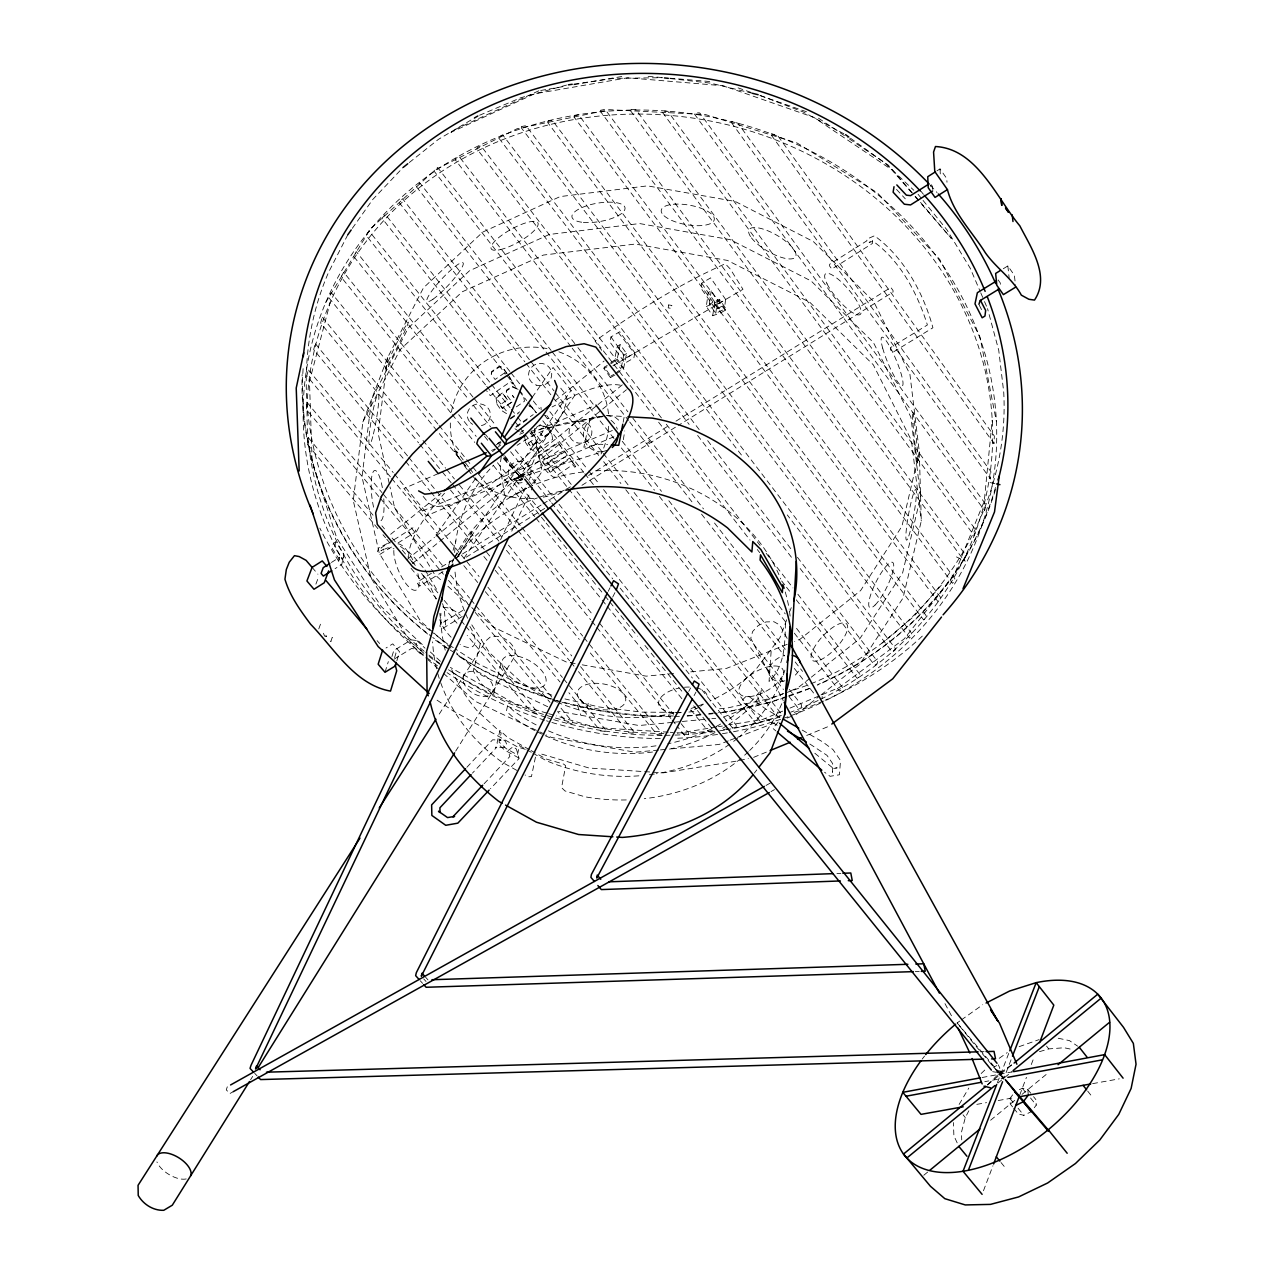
<?xml version="1.0" encoding="UTF-8"?>
<svg xmlns="http://www.w3.org/2000/svg" width="1274" height="1274" viewBox="0 0 1274 1274"><rect width="100%" height="100%" fill="white"/><g stroke="black" fill="none" stroke-linecap="round" stroke-linejoin="round"><path stroke-width="0.75" stroke-dasharray="5 3.75" d="M822.112 698.311L822.176 696.448M303.116 368.632C296.078 472.192 349.57 574.271 431.249 636.236M785.421 623.177C784.991 643.641 784.927 666.27 769.05 681.51L771.296 649.071M731.483 122.638L990.455 478.913L990.869 471.619L737.98 123.26L731.674 121.301M771.232 134.996L993.943 443.463L994.373 436.122L777.666 135.601L771.359 133.643M821.029 694.935L859.711 664.375L903.043 597.984L921.293 520.939L919.302 451.808L909.923 374.253L873.646 301.508L813.385 241.582L735.178 201.435L647.495 185.861L560.146 196.578L482.766 232.075L423.43 287.876L387.678 357.468L362.883 421.901L353.264 500.523L370.925 577.775L413.094 646.635L426.408 658.339M715.781 313.293L717.549 299.995L711.195 290.854L708.264 292.574L706.306 306.524L712.739 315.729L721.036 312.687L725.686 309.964L725.861 308.579L719.428 299.342L709.347 304.088L715.781 313.293L725.861 308.579M387.678 357.468L378.155 433.335L389.557 484.964M725.607 299.422L724.986 304.375L715.956 309.678L700.907 288.131L701.64 283.226L710.637 277.875L725.607 299.422L716.609 304.709M725.686 309.964L719.237 300.712L719.428 299.342M712.739 315.729L714.634 301.699L717.549 299.995M709.347 304.088L711.195 290.854M501.271 456.761L500.013 465.281L504.424 494.296L506.638 497.035L512.116 496.717L526.783 488.165M391.93 656.556L393.777 650.568L411.215 639.882L416.773 640.535L415.897 645.95L426.838 656.062M623.336 439.673L624.77 430.946M504.743 373.839L503.612 373.569L495.076 379.477L491.254 374.333L491.621 372.327L499.472 366.88L502.736 367.995L508.294 375.512M511.925 402.074L502.306 407.903L499.647 404.336L502.466 408.604L511.925 402.074L506.017 394.112L506.606 390.863L512.228 386.962L518.9 389.844M534.825 428.43L534.411 432.348L540.24 440.215L530.844 446.68L528.216 443.161L530.653 445.964L540.24 440.215M534.411 432.348L535 429.147L540.606 425.277L547.215 428.128L551.785 434.307L552.725 439.371L534.857 451.649L529.506 448.305L525.382 442.301M623.145 422.283L624.244 416.518L606.217 415.499L531.099 431.201M634.85 352.834L633.863 357.946L625.072 363.106L609.912 342.021L610.979 336.957L619.753 331.766L634.85 352.834L626.091 357.994L610.979 336.957M616.409 373.808L623.703 368.027L626.569 353.583L620.167 344.649L617.317 346.337L614.498 359.969L608.749 364.523M331.431 562.455L339.648 557.248L338.454 562.407L339.107 559.111L332.259 548.616L333.406 543.393L335.779 541.88L343.932 554.397L341.782 564.414L335.078 568.65M615.246 373.521L620.979 368.982L623.734 355.255L617.317 346.337M535.446 757.138L531.449 776.599L528.344 776.806L525.031 774.974M611.377 363.647L617.221 359.013L620.167 344.649M614.96 374.954L610.453 377.598L610.756 376.164L604.258 367.183L607.252 365.415M610.453 377.598L603.956 368.6L604.258 367.183M590.085 418.477L583.858 447.254L600.325 444.244L607.698 444.674M335.779 541.88L334.648 547.103L342.754 559.541L343.932 554.397M587.139 708.137L588.891 700.127M919.302 451.808L901.944 526.226L860.651 590.531L800.136 639.182L794.61 641.379M500.953 663.34L493.388 694.983L481.652 684.09L473.307 671.095L481.301 639.787M307.91 371.658L306.827 375.814L390.385 476.858M314.789 345.365L313.691 349.57L404.447 459.946M321.733 318.803L320.634 323.039L418.557 442.826M968.845 1110.769L965.31 1117.585L961.44 1132.331L961.727 1139.88M448.671 565.481L450.885 557.901M453.082 550.32L455.821 540.829M396.867 660.712L399.574 651.842L392.774 643.848L386.006 648.004M394.606 657.639L395.991 653.164L393.777 650.568M385.019 672.258L388.331 661.62M227.298 1086.802L226.294 1089.875L229.83 1093.586L233.301 1091.643M995.472 487.48C970.517 575.944 901.291 648.148 817.781 684.552M318.771 628.91L320.57 623.957M315.904 584.129L318.452 577.297M786.711 619.721L780.022 637.526L755.992 669.296A171.719 150.587 9.7 0 1 710.064 701.019M789.96 611.09L791.265 607.65M983.464 1190.76L992.956 1165.742M1019.726 1095.083L1026.462 1077.31M1031.287 1064.554L1034.058 1057.277M1011.062 1059.793L1003.992 1078.075L984.786 1081.642M997.431 1082.582L1009.04 1052.627M630.566 110.758L964.163 560.703L965.66 555.002L635.933 109.691L630.885 109.437M662.464 112.367L974.323 535.781L975.836 530.064L667.799 111.3L662.735 111.045M694.394 113.991L984.611 510.603L986.124 504.854L699.713 112.924L694.633 112.669M329.409 304.311L330.109 302.734L309.471 381.404L312.114 461.682L336.846 538.281L381.229 606.535L424.561 646.635M325.65 302.671L370.384 228.858L435.358 169.713L517.069 128.722L609.513 109.691L705.477 114.549L797.174 143.054L877.276 192.756L939.655 259.323L980.04 337.132L996.411 421.742M500.555 539.762L527.818 482.368M528.662 480.569L530.366 476.986L535.399 480.314L531.385 489.949M511.734 531.178L530.525 491.732M608.239 591.295L610.023 587.744M612.683 597.092L615.358 591.789M347.786 234.766L328.612 272.222C274.133 397.265 323.325 550.559 430.66 630.98M362.883 421.901L400.084 349.713L462.191 291.826L543.425 255.055L635.28 244.051L727.565 260.453L809.914 302.384L873.311 364.826L911.451 440.47L921.293 520.939M959.131 1104.447L968.797 1088.06M688.724 691.463L690.588 687.976M694.091 695.604L695.97 692.101M540.94 511.511L515.986 480.569L518.199 476.619L522.818 473.721L527.786 479.9M423.143 496.414L428.828 503.31L434.96 506.638C465.297 505.268 490.283 484.168 513.852 467.128C534.698 447.954 560.592 428.398 567.105 399.367L564.589 393.109L559.063 386.086M250.548 1079.811L252.65 1076.434M455.662 751.166L514.632 656.667L515.19 650.791C511.75 641.029 500.873 634.309 490.617 636.697L486.334 640.408L438.097 715.861M452.063 561.627L454.181 558.458M455.232 556.881L472.224 531.608L470.695 537.055L457.923 556.069M810.981 683.756C926.246 637.016 1010.648 518.184 1003.721 392.073L998.752 350.366L987.541 308.627M456.14 558.474L571.023 390.385M437.523 533.042L475.568 478.53M498.867 445.152L500.969 442.126M532.261 397.297L553.059 367.501L574.861 395.274A139.917 41.357 -38.8 0 1 621.887 385.56M352.325 228.333L372.82 199.429L403.173 167.404M1034.265 1107.743L1036.256 1105.115L1035.826 1099.51L1033.548 1096.675M1012.575 1106.867L1010.298 1104.032L1009.932 1098.443L1014.9 1091.914M1002.463 1073.17L1000.823 1075.32L999.023 1074.89L997.224 1072.66L998.864 1070.526L1002.463 1073.17L1000.663 1072.756L999.023 1074.89M1000.663 1070.94L999.023 1073.09L997.224 1072.66M754.383 773.047L756.804 769.926M466.873 767.282L492.624 739.796L501.112 740.114L499.615 740.194L502.163 738.968L505.507 741.341L506.733 744.462L503.803 747.583L495.331 747.281L496.812 747.185L472.431 773.143M484.104 783.749L509.903 756.453L508.055 750.609L513.103 746.723L516.432 749.096L519.059 758.524L490.474 788.686M517.817 477.639L521.369 475.393L523.582 478.148L521.544 480.266L520.031 480.378L517.817 477.639L521.369 475.393M520.031 480.378L522.053 478.276M532.5 483.308L537.724 478.116L542.087 471.284L536.609 443.097L536.211 454.722L531.194 466.778L522.913 475.871L513.661 479.406L607.762 450.12M981.139 1073.536L986.856 1068.09M987.589 1084.604L998.975 1073.743L1015.075 1062.357M987.35 1085.05L1012.575 1064.284M997.924 1083.075L1011.572 1071.848M923.793 1175.249L928.364 1171.491M990.615 1120.228L1017.608 1098.013M1022.003 1094.398L1049.012 1072.151M390.672 534.284L441.043 493.388M492.512 451.617L495.347 449.324M496.764 448.161L501.001 444.722M555.432 400.53L604.115 361.02M406.884 559.796L434.434 537.421M435.963 536.179L596.503 405.785M598.032 404.543L624.005 383.458M412.521 563.474L626.394 389.764M409.288 162.531L438.367 139.392L474.517 117.941M809.818 678.373L797.635 688.056L790.214 690.954M811.331 677.163L860.03 638.433L902.661 572.759L920.592 496.637L910.91 417.171L873.423 342.547L811.14 280.981L730.241 239.671L639.58 223.555L549.301 234.464L469.421 270.805L408.285 327.959L371.594 399.24L362.007 476.906L379.254 553.235L420.643 621.266L432.555 631.808M796.282 714.491L819.485 696.161M496.334 444.849L499.408 442.54M973.686 1043.454L957.14 1022.926L959.752 1021.063M961.281 1019.98L982.716 1004.74M999.198 1058.312L1007.256 1052.595M508.119 374.827L513.326 383.235L512.387 383.888L510.667 381.579L490.283 395.688L486.572 390.72M496.112 398.125L502.72 393.539L507.386 399.797L499.806 405.036M516.336 406.868L524.49 401.23L523.359 395.434L519.888 390.736M510.333 418.27L519.633 411.852M510.492 418.971L518.247 413.62M540.956 407.266L541.163 409.909M515.922 426.535L533.201 414.623M516.097 427.236L527.102 419.656M520.572 432.396L523.646 430.278M536.227 427.475L540.415 424.576L547.024 427.411L551.785 434.307M528.216 443.161L535.749 437.969L530.971 431.09M538.424 456.522L558.187 442.938L562.089 448.225L542.374 461.761L544.969 465.265L564.685 451.729L567.28 455.232L547.581 468.768L550.177 472.256L569.876 458.736L575.689 466.603L574.749 467.255L572.822 464.628L554.047 477.495C546.291 472.543 540.463 464.755 538.233 455.805L557.98 442.221L562.089 448.225M778.175 721.992L772.872 728.394L775.85 730.926M497.417 443.543L500.491 441.584M936.947 170.859L940.021 168.916L946.757 178.551L946.98 182.23M392.296 540.813L380.958 547.963L383.235 550.687L383.793 549.014L380.942 550.814L387.63 547.836L393.985 548.823M393.921 539.794L413.365 527.516L415.642 530.255L415.006 532.245L398.189 542.835M391.468 547.072L379.7 554.493L377.407 551.769L378.776 547.772L388.761 542.82M431.424 573.284L417.904 581.692L417.378 583.444L419.624 586.136L443.288 571.421M441.568 566.978L453.401 559.62M455.089 558.569L541.275 504.95M542.979 503.899L563.251 491.27M588.604 475.505L669.264 425.325M675.984 421.153L890.86 287.462L893.042 290.488L893.058 292.017L678.325 425.42M646.587 443.655L649.66 441.744L647.431 438.909M544.746 508.39L463.577 558.824L574.861 395.274L552.056 406.947M581.947 485.283L676.637 426.472M1003.275 268.75L1007.845 265.932L1014.375 275.28L1015.489 285.137M462.701 610.453L443.304 622.349L445.534 625.008L444.323 609.259L442.556 603.621M462.223 616.505L442.094 628.83L439.88 626.171L440.963 622.365L439.785 613.208M394.144 659.136L411.47 648.53L415.244 648.992L423.143 656.285M623.734 355.255L626.569 353.583M603.956 368.6L606.95 366.832M706.306 306.524L719.237 300.712M612.937 365.829L742.965 289.309L730.352 269.101L725.304 263.766C679.361 284.166 635.901 311.62 595.085 341.066L601.774 350.35M610.756 376.164L613.75 374.413M766.008 785.453L771.216 782.539M770.993 791.584L774.465 789.641M1019.136 1046.655L1039.09 1039.616M993.8 1067.055L996.778 1065.574M1019.359 1089.716L1022.321 1088.251L1027.847 1089.573L1032.418 1095.258M1013.722 1108.284L1018.308 1113.938L1023.834 1115.339L1031.287 1111.676M538.791 90.804L457.127 128.483L450.98 132.337L534.443 93.846L627.716 77.778L723.425 85.788L813.863 117.367L891.768 169.745L913.761 195.113M438.24 473.594L403.906 488.515L426.44 515.779L615.422 436.122M491.557 450.439L495.029 448.926M530.717 433.415L594.13 405.865M479.597 115.233L520.795 97.748L566.516 85.087M422.474 510.97L614.992 429.386M782.666 711.131L762.68 719.476L729.986 724.795M789.944 708.105L839.009 687.642L904.269 638.831L953.987 575.482L984.276 501.112L992.191 420.261L992.335 421.981M753.619 757.361L768.27 751.326M806.713 735.448L828.673 726.371M519.744 434.243L523.327 432.826M787.236 644.294L726.419 668.42L687.275 672.194M723.505 717.039L782.809 693.852M728.266 740.895L719.077 744.462L668.277 749.16M730.098 740.178L735.624 738.044M737.455 737.327L777.904 721.625M787.093 718.058L792.603 715.924M783.797 693.534L769.241 698.63L727.613 707.946L715.988 709.172M785.612 692.897L809.261 684.6M786.934 696.321L770.388 702.117L728.33 711.513L718.536 712.548M788.765 695.684L810.837 687.96M1039.457 1051.671L1048.757 1048.9L1064.188 1047.754L1071.673 1049.362M739.573 760.435L748.348 758.524M982.095 1077.517L1013.61 1071.625M602.634 416.152L561.691 423.732A171.719 150.587 9.7 0 0 521.926 442.158M976.824 1104.367L986.554 1102.631M998.243 1100.529L1015.41 1097.455M1092.63 1083.633L1119.289 1078.855M540.733 90.47L565.959 86.122M573.73 84.785L622.238 76.424M716.529 726.976L679.982 732.932L670.204 732.295M718.44 726.674L722.294 726.037M736.053 761.199L663.324 772.856L651.603 772.092M574.128 84.02L614.068 78.351L662.512 77.698M515.986 480.569L519.235 480.123L523.455 475.871L522.818 473.721M688.884 712.039L696.623 711.226M687.227 715.861L700.923 714.411M708.758 713.583L716.577 712.755M673.58 673.516L646.189 676.16L578.03 664.088M672.433 722.39L638.959 725.527L558.601 711.306M674.392 722.199L680.3 721.641M682.275 721.466L709.841 718.87M711.8 718.695L715.749 718.329M658.499 750.067L635.057 752.233L551.403 737.423L546.084 734.907M660.458 749.892L666.318 749.351M836.922 873.502L840.888 873.359M915.273 971.568L919.255 971.441M980.104 1051.767L984.085 1051.655M468.45 466.873L456.57 451.219L454.245 451.267L462.908 463.895M673.277 712.357L642.016 712.134L599.258 706.99L564.971 698.932M675.236 712.373L681.096 712.421M673.42 715.972L641.825 715.733L598.637 710.542L556.276 700.589M668.245 732.168L595.786 727.534L556.276 715.892M605.023 731.292L600.532 731.005L568.889 692.738M633.305 733.107L628.815 732.821L575.88 668.436M661.62 734.923L657.129 734.636L589.321 651.699M649.66 771.964L589.145 768.047L538.472 753.173M648.163 76.376L661.97 77.539M669.869 78.192L711.322 81.663M670.251 78.574L710.86 83.192L752.456 93.321M992.653 1071.673L996.411 1072.294L999.883 1068.058L998.275 1064.825M606.217 415.499L614.88 416.98L620.327 421.503M570.242 662.703L576.071 663.738M990.009 482.575L994.978 483.61M1058.232 1038.246L1069.443 1040.619L1077.613 1046.145M525.334 749.303L517.833 747.105L453.576 711.195L434.975 698.789M546.865 713.122L514.871 703.694L450.375 667.433M548.744 713.679L554.397 715.335M536.657 713.408L531.019 711.752L467.208 635.455M572.106 723.855L566.468 722.199L557.598 711.529M738.076 87.874L751.134 92.429M760.467 95.693L807.079 111.969M551.833 695.158L516.878 682.673L478.419 663.818L455.598 649.151M554.429 699.92L515.381 685.985L476.524 666.923L456.745 654.231M759.925 95.391L803.337 112.016L845.602 134.725M517.053 388.443L512.068 386.277L506.431 390.178L506.017 394.112M528.933 405.435L531.72 406.74L536.067 412.601M529.108 406.119L531.911 407.425L535.16 411.836M544.317 734.063L475.202 701.289L441.202 671.366M956.456 556.913L965.278 561.117M547.724 706.704L481.699 675.284L456.379 652.877M566.341 662.018L493.691 627.19L471.539 607.395M400.37 546.371L412.028 554.811L423.939 568.443M516.782 770.372L501.94 762.107A180.637 155.922 9.7 0 1 439.849 680.236M529.363 749.59L507.498 737.359L499.934 730.384L497.035 743.045L504.647 750.052L520.588 758.954M531.051 750.529L546.196 759.001L563.761 764.161L565.656 765.706L561.563 787.651L564.987 790.947L585.005 796.807A180.637 155.922 9.7 0 0 626.617 799.929M531.258 752.265L519.426 745.656L517.419 754.893L506.192 748.618L499.089 742.073L501.192 732.9L476.858 710.446A175.637 152.227 9.7 0 1 450.582 666.748M532.946 753.205L546.466 760.769A175.637 152.227 9.7 0 0 640.997 775.659M777.188 725.256L761.725 716.37L742.408 701.958L742.583 699.808L747.249 695.174L766.168 709.315L779.895 717.23M809.818 744L826.953 755.307L832.67 763.604L832.432 772.363L833.228 768.541L837.145 767.84L833.323 768.397L813.576 752.233M802.206 730.082L822.781 741.946L832.941 749.542L840.506 760.482L839.455 774.767L830.059 776.312L824.565 772.219M506.542 413.636L501.128 410.244L496.987 404.192M447.445 643.911L432.141 632.207M449.085 644.962L453.974 648.1M448.512 648.944L432.762 637.478M450.168 649.995L455.105 653.18M519.155 431.488L514.919 428.733L511.941 424.752M818.465 118.148L847.64 137.767M849.264 138.866L888.169 165.031L914.063 194.89M850.411 138.181L884.076 162.339L913.808 190.256M427.889 659.645L439.721 670.06M434.052 633.13L454.898 651.571M440.501 579.686L434.593 574.415L394.637 507.912L389.987 486.875M447.891 586.295L470.058 606.074M430.341 651.969L441.887 662.671M416.773 640.535L425.022 648.179M254.72 1073.361L257.077 1075.845M411.9 561.738L415.865 565.943M896.514 189.412L905.304 198.824M505.3 457.637L523.518 477.861M425.58 977.222L427.968 979.865M423.685 978.894L426.026 981.49M420.293 980.789L422.634 983.385M503.787 458.401L522.117 478.817M503.644 458.751L522.531 479.804M377.104 640.663L379.636 643.513M1003.864 1079.349L991.14 1064.013M915.353 196.387L919.239 200.862M920.529 202.359L951.296 238.397L920.242 202.582M915.066 196.61L918.936 201.085M957.14 1022.926L1003.992 1078.075L1000.743 1074.03M976.155 1046.432L981.139 1052.292M982.397 1053.757L1003.641 1078.696M312.098 567.392L317.927 574.224M308.197 437.523L373.027 515.174M381.929 525.828L384.477 528.869M392.105 538.01L395.911 542.581M402.281 550.193L408.636 557.789M409.909 559.318L413.716 563.888M437.874 592.808L421.344 573.013L431.01 588.094L436.026 599.098M444.228 600.42L464.564 624.786M465.838 626.298L537.039 711.561M377.884 528.63L307.703 444.706L307.512 439.148M382.98 534.73L385.544 537.787M386.818 539.316L390.64 543.887M411.056 568.3L436.584 598.828M442.97 606.456L457 623.241M378.792 496.51L306.508 409.575L306.333 403.954M380.066 498.023L443.463 574.271M448.544 580.371L467.558 603.255M475.17 612.396L549.986 702.372M307.018 402.361L381.945 492.592M383.219 494.121L444.18 567.535M450.534 575.179L469.58 598.111M470.854 599.64L474.661 604.226M475.935 605.755L552.136 697.515M561.022 708.217L572.456 721.992M308.595 370.097L393.204 472.543M394.462 474.071L479.072 576.517M487.91 587.218L562.407 677.434M563.665 678.962L605.341 729.413M391.644 478.387L437.221 533.503M463.8 565.656L477.734 582.505M485.33 591.677L560.019 682.02M315.474 343.837L407.632 456.06M408.89 457.589L435.389 489.869M436.663 491.414L489.678 555.974M498.516 566.739L571.739 655.903M580.562 666.668L633.592 731.228M405.705 461.475L429.657 490.601M430.915 492.13L478.817 550.384M483.849 556.515L487.639 561.117M495.204 570.322L569.574 660.776M570.832 662.305L574.606 666.907M419.815 444.371L441.17 470.472M442.412 472.017L451.203 482.766M452.461 484.295L498.914 541.132M506.463 550.336L579.272 639.421M963.033 1114.798L965.31 1117.585M450.455 490.012L459.691 501.287M1001.014 1162.525L1004.533 1166.825M322.418 317.29L421.742 438.941M423 440.47L445.629 468.195M446.887 469.724L454.436 478.976M459.452 485.123L503.469 539.029M508.485 545.176L582.664 636.029M583.922 637.573L661.875 733.044M918.044 194.253L921.819 198.887M923.061 200.432L946.916 229.782L970.183 268.161L979.993 291.029M437.842 424.003L331.256 292.702L328.612 297.431L461.491 460.901M439.1 425.548L465.424 457.987M466.682 459.532L471.698 465.711M472.957 467.255L520.604 525.939M521.846 527.484L592.076 613.988M599.592 623.257L673.58 714.396M681.112 723.664L688.629 732.932L688.406 734.811L684.632 735.432L677.115 726.18M462.749 462.446L467.765 468.625M475.282 477.877L516.655 528.774M517.913 530.303L590.61 619.753M591.869 621.298L595.627 625.932M596.885 627.477L670.841 718.472M672.099 720.001L675.857 724.635M921.022 191.323L923.443 194.317M453.703 408.524L343.709 272.254L341.066 276.984L451.028 413.047M458.688 414.719L476.189 436.393M497.433 462.717L544.938 521.56M546.18 523.104L551.18 529.299M552.422 530.86L562.423 543.25M563.681 544.794L591.168 578.858M592.426 580.403L597.426 586.597M598.669 588.142L603.669 594.337M604.927 595.898L608.669 600.532M609.928 602.092L637.414 636.156M644.915 645.44L649.915 651.635M651.157 653.196L683.66 693.454M693.661 705.844L696.161 708.933M697.404 710.478L712.405 729.062L712.214 730.957L708.424 731.563L689.68 708.376M1018.101 1108.253L1023.834 1115.339M1009.932 1098.443L1014.502 1104.096M452.27 414.591L474.772 442.428M493.5 465.615L534.746 516.639M535.988 518.184L600.962 598.589M602.22 600.134L605.962 604.784M607.22 606.328L682.195 699.092M529.029 481.461L532.771 486.095M504.647 455.694L513.852 467.128M503.803 456.92L519.585 476.524M485.426 434.418L487.655 437.189M484.582 436.393L489.391 442.365M473.004 397.106L356.274 251.631L353.631 256.377L468.227 399.001M474.247 398.651L495.363 424.959M515.222 449.722L736.261 725.193L736.085 727.072L732.295 727.693L701.162 688.931M1030.555 1097.997L1036.256 1105.115M1022.321 1088.251L1025.729 1092.487M473.211 405.212L490.649 426.917M510.571 451.713L550.432 501.335M551.674 502.88L612.714 578.858M620.183 588.158L692.435 678.071M485.521 384.844L366.291 235.579L368.95 230.833L490.283 382.933M486.764 386.404L507.864 412.824M515.317 422.156L519.044 426.822M520.286 428.382L524.012 433.049M525.254 434.593L567.471 487.464M568.714 489.025L756.246 723.791L760.052 723.17L760.18 721.291L573.236 486.923M491.525 384.493L510.094 407.776M511.336 409.32L516.288 415.531M517.531 417.076L522.483 423.287M529.904 432.603L571.994 485.378M1046.527 1046.081L1048.757 1048.9M509.871 371.451L385.337 214.398L381.993 218.3L505.682 374.062M511.113 373.011L519.744 383.888M533.312 400.992L539.475 408.763M544.396 414.99L587.553 469.421M588.795 470.966L598.653 483.403M603.589 489.63L781.153 713.551L781.026 715.431L777.793 716.784L594.735 486.222M506.925 375.623L518.056 389.653M519.282 391.214L526.703 400.546M527.946 402.106L536.609 413.015M542.788 420.802L583.603 472.208M584.846 473.769L593.493 484.677M549.827 411.677L557.741 421.678M1087.693 1091.117L1091.133 1095.465M529.411 359.682L402.536 198.728L399.208 202.63L524.824 361.8M530.637 361.243L554.047 390.927M555.273 392.488L602.076 451.872M603.303 453.433L629.181 486.254M634.102 492.497L783.144 681.574M789.291 689.393L801.617 705.016L801.521 706.895L798.257 708.248L788.415 695.763M526.066 363.361L551.929 396.134M553.155 397.695L598.732 455.439M603.653 461.682L620.9 483.531M625.821 489.773L783.478 689.521M614.004 438.574L416.518 186.864L419.863 182.962L551.101 350.461M621.362 447.954L654.47 490.172M659.375 496.43L784.497 655.903M794.307 668.404L813.927 693.422M552.327 352.038L594.034 405.259M622.253 441.266L661.493 491.366M668.85 500.762L786.615 651.046M795.199 662.002L802.556 671.398M570.975 346.687L433.972 170.987L435.915 168.343L437.619 167.483L576.676 346.034M572.201 348.248L628.464 420.42M629.69 421.981L694.203 504.727M701.528 514.123L786.998 623.734M794.323 633.13L839.502 691.065L842.528 689.345L842.576 687.482L795.008 626.41M577.902 347.611L627.907 411.821M632.78 418.095L703.519 508.931M714.507 523.025L785.246 613.877M661.413 417.936L459.197 156.67L455.758 158.39L455.216 159.744L653.769 415.929M666.286 424.226L760.084 545.415M766.168 553.282L792.969 587.919M797.842 594.21L859.982 674.487L859.95 676.335L857.179 678.405L796.282 599.815M658.642 422.22L749.988 540.096M757.297 549.524L759.734 552.677M781.663 580.96L785.31 585.674M786.536 587.25L791.409 593.541M699.187 429.609L480.871 145.777L477.416 147.513L476.906 148.867L689.138 424.417M707.675 440.645L791.377 549.444M797.444 557.327L877.483 661.397L877.483 663.228L874.697 665.315L799.499 567.694M697.626 435.437L793.431 559.827M741.404 454.977L498.707 137.926L499.201 136.589L502.673 134.853L895.112 648.211L895.128 650.058L892.326 652.145L787.284 514.919M469.628 468.45L473.195 473.148M450.343 422.968A79.466 75.532 -13.8 0 0 457.334 455.598L460.901 460.328M462.096 461.889L466.873 468.179M468.068 469.756L475.218 479.199A79.466 75.532 -13.8 0 0 536.529 498.15M464.086 465.44L468.8 471.651M531.147 431.79L535.749 437.969M425.07 569.972L437.699 591.232M507.004 373.33L502.577 367.342L499.312 366.211L491.461 371.658L491.254 374.333M509.393 377.008L513.326 383.235M514.17 397.743L512.419 395.37L514.346 398.428M546.769 415.579L549.03 418.62L547.422 418.382L545.224 415.404M617.221 359.013L623.703 368.027M614.498 359.969L620.979 368.982M998.163 279.93L1000.265 282.939L1000.6 286.284M701.64 283.226L721.211 311.302M714.603 303.451L721.036 312.687M471.794 624.849L489.455 652.606L520.111 681.208A171.719 150.587 9.7 0 0 550.32 699.092M787.141 638.401L779.752 624.977L773.923 621.728L766.04 621.919L758.253 625.502L752.647 631.49L750.736 638.29L783.239 700.636M944.99 1003.641L951.535 1015.904M979.26 305.155L981.967 310.394M957.172 1142.858L953.892 1135.739L953.414 1122.585M980.741 292.797L983.767 299.836M984.515 301.588L986.777 306.875M757.759 696.878L760.721 704.856M577.52 705.573L580.785 715.017M575.689 466.603L569.653 458.019L549.986 471.507L547.581 468.768M567.28 455.232L564.478 451.012L544.778 464.532L542.374 461.761M507.386 399.797L502.561 392.854L495.952 397.44L497.147 404.893M456.57 451.219L457.334 455.598M524.569 436.329L525.573 443.018M1007.845 265.932L1009.119 277.684M993.8 441.791L993.943 443.463M990.312 477.209L990.455 478.913M1027.847 1089.573L1028.261 1095.162M984.484 508.867L984.611 510.603M974.212 534.029L974.323 535.781M964.052 558.936L964.163 560.703M940.021 168.916L940.323 174.395M932.536 189.412L932.393 186.291L930.211 183.185L930.354 186.307M941.279 585.244L913.649 616.616L882.054 643.052M781.742 703.726A180.637 155.922 9.7 0 1 749.669 750.482M748.3 751.787A180.637 155.922 9.7 0 1 742.646 756.947M741.181 758.189A180.637 155.922 9.7 0 1 644.262 798.702M439.227 678.357A180.637 155.922 9.7 0 1 437.03 670.745M436.552 668.834A180.637 155.922 9.7 0 1 432.634 641.889M458.21 556.133A180.637 155.922 9.7 0 1 537.373 497.911M539.205 497.258A180.637 155.922 9.7 0 1 563.793 490.586M728.585 724.603A175.621 152.944 9.7 0 0 753.221 704.729L760.164 695.62L761.422 689.568L753.682 698.98A174.984 152.561 9.7 0 1 725.75 720.957M726.897 725.686A175.621 152.944 9.7 0 1 720.049 729.827M715.017 732.582A175.621 152.944 9.7 0 1 669.551 749.096M652.543 752.026A175.621 152.944 9.7 0 1 543.377 734.859M541.657 734.047A175.621 152.944 9.7 0 1 536.481 731.483M534.777 730.591A175.621 152.944 9.7 0 1 512.18 716.529L506.383 711.163L507.689 705.446L513.454 710.796A174.984 152.561 9.7 0 0 538.854 726.307M703.025 704.092A171.719 150.587 9.7 0 1 697.642 706.178M695.827 706.847A171.719 150.587 9.7 0 1 686.686 709.841M673.58 713.217A171.719 150.587 9.7 0 1 559.254 703.025M557.455 702.277A171.719 150.587 9.7 0 1 552.088 699.92M467.574 618.193A171.719 150.587 9.7 0 1 465.169 612.698M464.405 610.835A171.719 150.587 9.7 0 1 454.754 568.379M454.675 552.55A171.719 150.587 9.7 0 1 493.548 465.153M517.069 445.359A171.719 150.587 9.7 0 1 520.286 443.193M995.504 489.503A353.853 320.57 9.7 0 1 817.255 685.189M809.914 688.342A353.853 320.57 9.7 0 1 714.634 713.504M712.676 713.743A353.853 320.57 9.7 0 1 708.758 714.204M700.907 714.985A353.853 320.57 9.7 0 1 685.269 716.068M679.408 716.307A353.853 320.57 9.7 0 1 552.47 699.442M550.575 698.853A353.853 320.57 9.7 0 1 456.315 654.677M446.585 648.148A353.853 320.57 9.7 0 1 433.924 638.927M427.634 634.038A353.853 320.57 9.7 0 1 302.145 374.508M720.622 724.03A174.984 152.561 9.7 0 1 713.902 727.677M712.182 728.537A174.984 152.561 9.7 0 1 667.831 743.777M656.014 745.831A174.984 152.561 9.7 0 1 547.868 730.591M602.491 451.76A17.47 17.31 76.1 0 1 583.603 432.316A17.47 17.31 76.1 0 1 606.313 417.824M611.074 420.34A17.47 17.31 76.1 0 1 617.333 429.179M408.731 556.738A139.917 41.357 -38.8 0 1 444.515 493.261M922.249 1059.06A125.919 70.181 -39 0 1 924.542 1056.082M798.448 671.175A16.785 11.96 -28.2 0 1 792.762 677.195M784.911 680.794A16.785 11.96 -28.2 0 1 768.795 672.051A16.785 11.96 -28.2 0 1 784.386 655.569M423.621 655.139A347.738 313.245 9.7 0 1 414.384 186.322A347.738 313.245 9.7 0 1 929.447 247.172A347.738 313.245 9.7 0 1 822.287 702.245M820.536 703.089A347.738 313.245 9.7 0 1 789.848 716.068M788.001 716.736A347.738 313.245 9.7 0 1 782.443 718.695M780.596 719.316A347.738 313.245 9.7 0 1 729.317 732.518M727.358 732.869A347.738 313.245 9.7 0 1 719.507 734.158M717.549 734.461A347.738 313.245 9.7 0 1 676.176 738.283M660.346 738.538A347.738 313.245 9.7 0 1 546.53 720.813M544.619 720.208A347.738 313.245 9.7 0 1 447.063 672.64M437.523 665.872A347.738 313.245 9.7 0 1 425.134 656.381M424.162 651.269A343.725 309.614 9.7 0 1 418.398 188.393A343.725 309.614 9.7 0 1 926.819 250.5A343.725 309.614 9.7 0 1 819.915 699.617M818.131 700.477A343.725 309.614 9.7 0 1 790.756 712.15M781.408 715.526A343.725 309.614 9.7 0 1 726.483 729.715M724.54 730.05A343.725 309.614 9.7 0 1 716.768 731.292M714.825 731.563A343.725 309.614 9.7 0 1 671.955 735.194M670.013 735.241A343.725 309.614 9.7 0 1 664.12 735.337M662.162 735.337A343.725 309.614 9.7 0 1 547.613 717.803M545.734 717.214A343.725 309.614 9.7 0 1 449.244 670.14M439.769 663.42A343.725 309.614 9.7 0 1 425.691 652.527M703.2 704.188A24.556 12.358 -9.8 0 1 700.589 706.226M699.028 707.197A24.556 12.358 -9.8 0 1 690.397 710.844M681.319 712.596A24.556 12.358 -9.8 0 1 675.937 712.787M674.169 712.707A24.556 12.358 -9.8 0 1 658.722 701.719A24.556 12.358 -9.8 0 1 679.026 688.087M684.393 687.259A24.556 12.358 -9.8 0 1 690.572 687.1M696.241 687.785A24.556 12.358 -9.8 0 1 707.15 697.531M469.883 626.49A24.732 10.94 49.1 0 1 474.294 644.74A24.732 10.94 49.1 0 1 460.089 644.405M451.076 637.191A24.732 10.94 49.1 0 1 439.785 619.69M443.241 607.587A24.732 10.94 49.1 0 1 460.344 615.31M417.904 573.666A25.002 8.743 66.9 0 1 408.03 586.088A25.002 8.743 66.9 0 1 394.08 548.298M397.966 543.855A25.002 8.743 66.9 0 1 414.432 563.458M373.585 507.179A25.337 5.844 83.7 0 1 373.059 472.097A25.337 5.844 83.7 0 1 382.678 489.582M383.777 498.819A25.337 5.844 83.7 0 1 379.986 520.843M186.227 1178.944A19.636 9.698 31.8 0 1 156.925 1161.92M784.88 670.156A175.637 152.227 9.7 0 1 739.127 737.009M737.582 738.267A175.637 152.227 9.7 0 1 731.26 743.092M729.636 744.255A175.637 152.227 9.7 0 1 656.253 773.748M654.358 774.051A175.637 152.227 9.7 0 1 648.641 774.847M445.215 650.186A175.637 152.227 9.7 0 1 440.9 613.24M452.159 562.614A175.637 152.227 9.7 0 1 453.751 559.127M454.579 557.407A175.637 152.227 9.7 0 1 526.385 488.404M528.153 487.576A175.637 152.227 9.7 0 1 584.081 471.858M595.691 470.823A175.637 152.227 9.7 0 1 780.723 578.953M785.262 592.012A175.637 152.227 9.7 0 1 789.179 609.243M789.466 611.154A175.637 152.227 9.7 0 1 790.183 616.887M558.92 351.831A79.466 75.532 -13.8 0 1 608.685 416.391M608.654 426.264A79.466 75.532 -13.8 0 1 601.089 453.926M570.402 486.859A79.466 75.532 -13.8 0 1 565.927 489.359M564.382 490.124A79.466 75.532 -13.8 0 1 543.313 497.147M451.426 412.043A79.466 75.532 -13.8 0 1 548.967 348.98M522.085 482.623A11.466 10.813 -12.5 0 1 508.199 471.874A11.466 10.813 -12.5 0 1 523.057 461.666A11.466 10.813 -12.5 0 1 529.251 477.718M469.421 421.455A11.577 11.02 -9.9 0 1 473.45 405.228A11.577 11.02 -9.9 0 1 489.694 410.913A11.577 11.02 -9.9 0 1 481.413 425.627M472.702 424.353A11.577 11.02 -9.9 0 1 470.377 422.554M922.312 636.092A368.998 334.011 9.7 0 1 825.074 700.27M823.307 701.05A368.998 334.011 9.7 0 1 792.651 712.946M779.688 717.087A368.998 334.011 9.7 0 1 730.305 728.409M728.378 728.712A368.998 334.011 9.7 0 1 720.638 729.859M712.883 730.83A368.998 334.011 9.7 0 1 677.672 733.362M663.929 733.506A368.998 334.011 9.7 0 1 448.368 669.774M440.231 664.391A368.998 334.011 9.7 0 1 429.115 656.524M421.36 650.68A368.998 334.011 9.7 0 1 319.854 528.121M930.434 185.351A368.998 334.011 9.7 0 1 937.027 192.549M872.403 240.372L872.387 243.493L831.811 269.069L829.597 266.011L829.661 264.275L866.877 240.802L866.893 239.098L874.458 235.786C903.903 257.268 923.57 293.068 932.918 327.768L892.548 352.5L890.383 349.522L890.367 347.706L927.392 324.981C917.519 293.577 900.399 260.708 873.088 241.28L869.107 242.458L872.403 240.372M600.866 110.233L600.516 111.539L952.554 583.317L954.863 580.371L954.783 578.587L605.07 109.357L600.866 110.233M574.415 115.679L574.017 117.001L938.078 601.726L940.371 598.812L940.292 597.028L578.603 114.803L574.415 115.679M548.043 121.11L547.629 122.431L923.714 620.008L925.991 617.11L925.943 615.294L552.231 120.25L548.043 121.11M521.783 126.508L521.321 127.846L909.477 638.131L911.722 635.248L911.69 633.433L525.955 125.648L521.783 126.508M332.211 637.494L330.762 641.65L332.243 637.526M668.659 304.948L668.197 307.878L671.382 308.388L671.844 305.442L668.659 304.948M548.998 433.192L543.345 437.078L540.733 433.558L543.536 437.794L548.998 433.192M326.431 636.618L324.52 636.06L323.437 633.146L325.364 633.704L326.431 636.618M500.348 249.624A26.722 7.373 -29.1 0 0 538.01 225.036A26.722 7.373 -29.1 0 0 505.38 232.76A26.722 7.373 -29.1 0 0 500.348 249.624M432.985 299.215A26.436 4.539 -47.1 0 0 462.972 265.247A26.436 4.539 -47.1 0 0 439.068 281.952A26.436 4.539 -47.1 0 0 432.985 299.215M749.335 696.623A24.732 11.02 -28.9 0 0 783.43 672.465A24.732 11.02 -28.9 0 0 750.657 674.917A24.732 11.02 -28.9 0 0 749.335 696.623M579.606 699.299A24.509 12.804 10.1 0 0 621.441 706.56A24.509 12.804 10.1 0 0 603.526 683.963A24.509 12.804 10.1 0 0 579.606 699.299M503.644 669.041A24.572 12.31 30 0 0 541.737 687.052A24.572 12.31 30 0 0 526.624 659.263A24.572 12.31 30 0 0 503.644 669.041M373.425 433.972A25.703 2.468 -80.2 0 0 378.426 394.239A25.703 2.468 -80.2 0 0 369.763 430.214A25.703 2.468 -80.2 0 0 373.425 433.972M387.933 365.208A26.085 1.115 -64 0 0 407.537 324.695A26.085 1.115 -64 0 0 394.717 347.324A26.085 1.115 -64 0 0 387.933 365.208M583.381 222.393A26.897 9.236 -9.9 0 0 624.961 209.063A26.897 9.236 -9.9 0 0 587.171 205.64A26.897 9.236 -9.9 0 0 583.381 222.393M664.025 215.752A26.961 9.889 10.1 0 0 710.016 223.794A26.961 9.889 10.1 0 0 689.186 205.114A26.961 9.889 10.1 0 0 664.025 215.752M751.453 237.856A26.897 9.189 30.2 0 0 792.492 258.718A26.897 9.189 30.2 0 0 773.063 233.19A26.897 9.189 30.2 0 0 751.453 237.856M827.033 283.799A26.706 7.262 49.4 0 0 858.644 314.949A26.706 7.262 49.4 0 0 843.069 283.656A26.706 7.262 49.4 0 0 827.033 283.799M882.675 348.105A26.42 4.395 67.3 0 0 901.689 385.911A26.42 4.395 67.3 0 0 891.864 350.541A26.42 4.395 67.3 0 0 882.675 348.105M912.98 423.366A26.069 0.956 84.1 0 0 917.885 463.64A26.069 0.956 84.1 0 0 914.955 426.28A26.069 0.956 84.1 0 0 912.98 423.366M908.776 536.004A25.687 2.612 -79.7 0 0 916.388 492.274A25.687 2.612 -79.7 0 0 908.266 516.018A25.687 2.612 -79.7 0 0 908.776 536.004M875.079 605.039A25.321 5.988 -63.5 0 0 893.727 565.529A25.321 5.988 -63.5 0 0 874.888 584.32A25.321 5.988 -63.5 0 0 875.079 605.039M820.026 660.043A24.986 8.854 -46.7 0 0 847.704 627.318A24.986 8.854 -46.7 0 0 820.472 638.736A24.986 8.854 -46.7 0 0 820.026 660.043M463.322 681.479A16.562 10.654 32.1 0 0 488.117 695.811A16.562 10.654 32.1 0 0 483.005 674.376A16.562 10.654 32.1 0 0 463.322 681.479M576.915 442.763A11.482 10.893 -17.3 0 0 591.646 429.672A11.482 10.893 -17.3 0 0 572.806 424.353A11.482 10.893 -17.3 0 0 576.915 442.763M536.625 385.21A11.593 11.1 -15.4 0 0 551.467 371.928A11.593 11.1 -15.4 0 0 532.389 366.466A11.593 11.1 -15.4 0 0 536.625 385.21"/><path stroke-width="1.5" d="M791.918 638.831L796.298 561.34M759.224 766.821L770.085 752.775L784.657 714.778L789.912 626.665M784.657 714.778L787.157 673.962M987.286 296.715A353.853 320.57 9.7 0 1 999.198 476.142L994.516 511.909L963.033 588.652M894.014 186.721L893.122 192.199L904.349 204.222L910.56 204.923L932.616 190.973M622.779 424.194L618.75 445.311L611.377 444.881M303.706 352.739L296.221 388.029L299.167 470.966M550.862 404.24L506.654 440.135L505.491 444.371L499.185 450.869L491.446 455.774L478.976 473.657M442.189 597.395L426.631 651.364L427.093 692.053L428.271 695.811M445.948 576.055L448.878 566.357M396.325 662.48L395.243 666.015L385.019 672.258L378.155 664.232L382.63 650.09M978.926 304.343L980.088 300.632L999.182 288.943M997.956 479.932L999.198 476.142M328.628 570.863L324.233 582.775L313.977 589.257L306.907 580.992L312.098 567.392L322.274 560.926L326.94 566.42M993.624 1163.958L1019.073 1096.803L1090.719 1083.967M1039.568 1042.705L1053.821 1005.122L1036.176 982.652L1009.597 991.029L986.076 1003.036M968.543 1169.851L1002.574 1081.753M1012.464 1056.13L1039.313 986.649M996.714 1084.429L963.033 1171.268L982.111 1194.343M1009.756 1050.779L1036.176 982.652A125.919 70.181 -39 0 1 1099.335 1067.23A125.919 70.181 -39 0 1 943.827 1172.542A125.919 70.181 -39 0 1 921.134 1060.557M501.303 436.998L522.467 384.939L532.261 397.297L504.265 437.412M498.851 543.361L250.994 1065.351L250.023 1068.392L253.542 1072.119M509.17 536.561L255.548 1069.013L256.504 1065.956L260.087 1069.762M607.348 593.063L416.359 972.619L415.627 975.613L419.114 979.499M610.915 585.976L613.59 580.657L618.495 583.874L616.25 590.005M611.791 598.876L421.296 976.234L422.028 973.256L424.401 975.9M687.801 693.199L591.391 874.474L590.913 877.388L594.385 881.449M692.435 684.488L694.298 681.001L699.076 684.122L696.894 690.349M692.228 699.123L596.773 878.025L597.219 875.111L600.755 879.267M249.497 1081.499L172.293 1205.204L163.757 1210.3C153.342 1210.73 143.325 1204.376 138.229 1195.458L138.054 1185.314L359.985 838.085M257.905 1068.01L454.611 752.838M379.254 807.955L435.963 719.221M451.522 565.56L447.27 571.899L433.829 616.68A180.637 155.922 9.7 0 0 432.698 628.225M347.786 234.766L351.194 229.941M1015.808 1105.402L1023.277 1101.723L1028.261 1095.162M753.189 774.608C721.737 813.656 671.478 833.626 622.397 837.416L616.68 837.05M941.502 617.062L892.756 678.803L831.795 724.046M465.52 768.732L431.631 804.897L431.854 815.44L445.741 825.297L457.828 823.163L489.12 790.119M471.077 774.576L439.928 807.748L440.024 812.494L438.479 811.251L447.556 817.589L454.611 816.395L452.891 816.793L482.75 785.182M985.821 1086.308L903.505 1154.053L930.45 1186.285L944.83 1198.675L965.262 1204.933L990.439 1204.392L1018.595 1196.939L1047.674 1182.973L1075.447 1163.528L1099.765 1140.039L1118.779 1114.352L1131.121 1088.442L1136.042 1064.22L1133.35 1043.39L1123.493 1027.322L1097.774 994.182L1014.104 1063.042M906.833 1158.034L994.883 1085.575M1013.085 1070.59L1100.959 998.275M929.877 1170.233L980.009 1128.955M1058.089 1064.682L1109.606 1022.258M444.1 490.92L486.859 456.203L491.446 455.774L481.333 443.225M403.173 167.404L407.76 163.757M935.419 171.831L927.743 176.704L928.22 187.74L935.036 197.422L947.426 189.603L934.782 171.528L933.571 152.036L935.466 146.526C977.11 148.692 996.809 198.553 1019.837 225.848C1030.905 247.554 1050.572 276.171 1034.488 300.091L1028.898 299.279L1021.35 295.154C1012.304 278.417 996.332 268.225 985.407 252.857C972.476 232.139 953.7 213.825 947.426 189.603M329.791 563.49L323.23 567.663L321.08 573.396L323.341 576.071L331.734 570.768M928.571 184.22L910.56 195.639L906.371 195.161L896.816 184.921M1000.217 270.614L995.647 273.432L996.778 285.249L1003.386 294.628L1015.712 287.112M996.555 280.917L977.365 292.702L974.992 303.881L982.158 317.767L984.961 316.048L985.662 310.442L980.439 300.314M474.517 117.941L477.814 115.998M230.578 1084.954L764.289 786.408M233.301 1091.643L769.257 792.555M486.302 452.716L438.24 473.594L428.239 461.379M525.302 435.756L505.491 444.371L495.395 431.806M770.101 750.561L790.23 742.248M797.556 739.223L801.219 737.71M980.168 1077.868L902.804 1092.328L921.006 1114.368L963.192 1106.803M1013.61 1071.625L1104.654 1054.633L1123.095 1078.17M906.037 1096.229L980.948 1082.343M1007.845 1077.358L1102.153 1059.888M568.411 84.817L572.217 84.291M609.052 881.815L832.957 873.646M842.862 873.279L850.793 872.993L852.242 880.525L848.293 880.668M840.378 880.955L601.328 889.586L597.856 885.526M431.934 979.722L907.884 964.291M915.815 964.036L923.746 963.781L925.227 971.25L921.245 971.377M913.299 971.632L426.121 987.27L423.796 984.691M266.457 1072.182L978.114 1051.83M986.076 1051.591L994.023 1051.369L995.52 1058.79L991.554 1058.901M983.608 1059.124L260.597 1079.572L258.24 1077.087M627.971 416.741L652.224 418.127A171.719 150.587 9.7 0 1 793.845 600.755M612.874 836.795L578.603 834.518L536.481 822.224L505.555 805.104M664.455 77.921L668.309 78.351M996.634 483.961L999.947 484.661M752.456 93.321L758.126 94.706M983.958 1086.165L990.455 1087.821M418.605 490.888L424.672 494.137C454.977 492.449 479.9 471.332 503.501 454.261C524.378 435.071 550.272 415.611 557.104 386.659L554.652 380.48M502.131 803.193L498.691 801.298C466.3 776.137 438.909 742.216 430.055 701.448M787.491 731.165L806.378 742.025M783.335 719.205L798.766 728.107M845.602 134.725L848.803 137.019M779.64 723.25L809.149 748.443M777.331 732.2L821.826 770.181M429.147 693.438L378.155 646.587L334.457 579.893L310.092 505.141M484.391 434.45L470.839 418.111M502.848 454.929L489.073 438.288M1005.282 1079.588L1049.028 1130.882M1048.534 1131.376L1014.9 1091.914L1016.079 1093.363M366.976 629.213L326.033 580.61M312.098 567.392L306.078 560.337L299.167 556.563L294.453 555.671L289.23 562.248L286.332 569.51L284.946 579.208C289.819 596.025 300.314 610.342 310.601 624.244C334.107 648.227 354.793 684.807 390.513 691.097L396.708 670.841L395.243 664.885M436.425 534.634L460.36 563.57M958.812 1146.409L966.934 1156.251M996.332 1156.808L999.851 1161.108M542.183 513.056L991.411 1070.128M486.859 456.203L476.763 443.702L478.005 439.466L484.311 433.033L491.987 428.112L496.589 427.602L506.654 440.135M550.193 507.753L997.016 1063.28M524.729 479.199L548.568 508.82M1048.247 1129.719L1067.182 1153.257M1006.317 1080.957L1019.073 1096.803M1023.277 1101.723L1031.287 1111.676M1083.107 1085.337L1086.547 1089.684M1079.253 1047.26L1087.136 1057.261M595.945 405.068L619.068 434.593M990.567 1009.709L999.501 1023.197L1016.891 1064.204M990.599 1009.804L997.749 1021L790.836 645.122M784.163 702.388L939.384 993.131M958.08 1028.15L969.896 1053.072M972.062 1058.519L982.158 1083.935M1012.193 214.812L1012.973 221.517M303.292 356.672A353.853 320.57 9.7 0 1 545.033 86.25A353.853 320.57 9.7 0 1 920.354 191.052M924.414 195.463A353.853 320.57 9.7 0 1 985.136 291.348M786.44 690.89A180.637 155.922 9.7 0 0 760.084 560.066L760.514 554.827L782.347 592.665L782.698 587.362L760.928 549.62L752.775 541.546L751.883 551.961L727.502 527.866A180.637 155.922 9.7 0 0 565.767 490.203M445.645 577.472A180.637 155.922 9.7 0 1 452.891 564.159M618.129 434.53A17.47 17.31 76.1 0 1 612.268 447.508M925.72 1054.601A125.919 70.181 -39 0 1 955.643 1024.169M792.348 655.33A16.785 11.96 -28.2 0 1 800.311 662.783M156.67 1156.187A19.636 9.698 31.8 0 1 177.771 1157.158A19.636 9.698 31.8 0 1 190.59 1175.87M790.883 632.175A175.637 152.227 9.7 0 1 787.029 662.48M441.696 601.312A175.637 152.227 9.7 0 1 448.607 571.516M782.825 584.495A175.637 152.227 9.7 0 1 784.099 588.238M998.02 289.023A368.998 334.011 9.7 0 1 943.094 614.816M313.149 513.772A368.998 334.011 9.7 0 1 459.994 108.21A368.998 334.011 9.7 0 1 929.08 183.934M938.317 193.998A368.998 334.011 9.7 0 1 995.742 283.672M381.388 496.526L375.623 512.912L377.311 524.41L410.992 564.732A139.917 41.357 -38.8 0 0 548.425 508.915A139.917 41.357 -38.8 0 0 627.923 388.522L595.802 347.085L584.097 343.741L566.197 346.592L543.425 355.239L517.324 368.998L489.503 386.962L461.666 407.967L435.453 430.803L412.41 454.101L393.969 476.476L381.388 496.526M1008.403 212.137L1005.552 208.012L1008.403 212.137M1001.746 205.337L1001.03 198.696L1001.746 205.337"/></g></svg>
